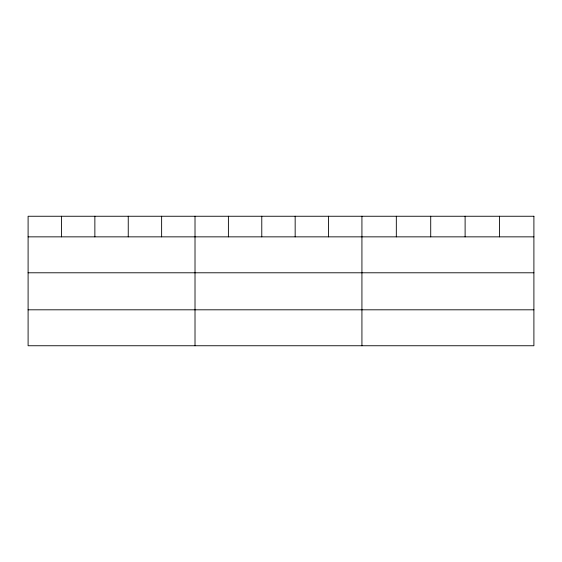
<?xml version="1.0" encoding="UTF-8"?>
<svg xmlns="http://www.w3.org/2000/svg" width="562" height="562" viewBox="0 0 562 562"><rect width="100%" height="100%" fill="white"/><g stroke="black" fill="none" stroke-linecap="round" stroke-linejoin="round"><path stroke-width="0.84" d="M28.1 236.855L533.9 236.855M28.1 272.788L533.9 272.788M28.1 309.81L533.9 309.81M499.506 216.251L499.506 236.855M465.111 216.251L465.111 236.855M430.717 216.251L430.717 236.855M396.322 216.251L396.322 236.855M361.928 216.251L361.928 345.749M328.545 216.251L328.545 236.855M295.162 216.251L295.162 236.855M261.78 216.251L261.78 236.855M228.397 216.251L228.397 236.855M195.014 216.251L195.014 345.749M161.631 216.251L161.631 236.855M128.248 216.251L128.248 236.855M94.866 216.251L94.866 236.855M61.483 216.251L61.483 236.855M533.9 216.251L28.1 216.251L28.1 345.749L533.9 345.749L533.9 216.251"/></g></svg>
